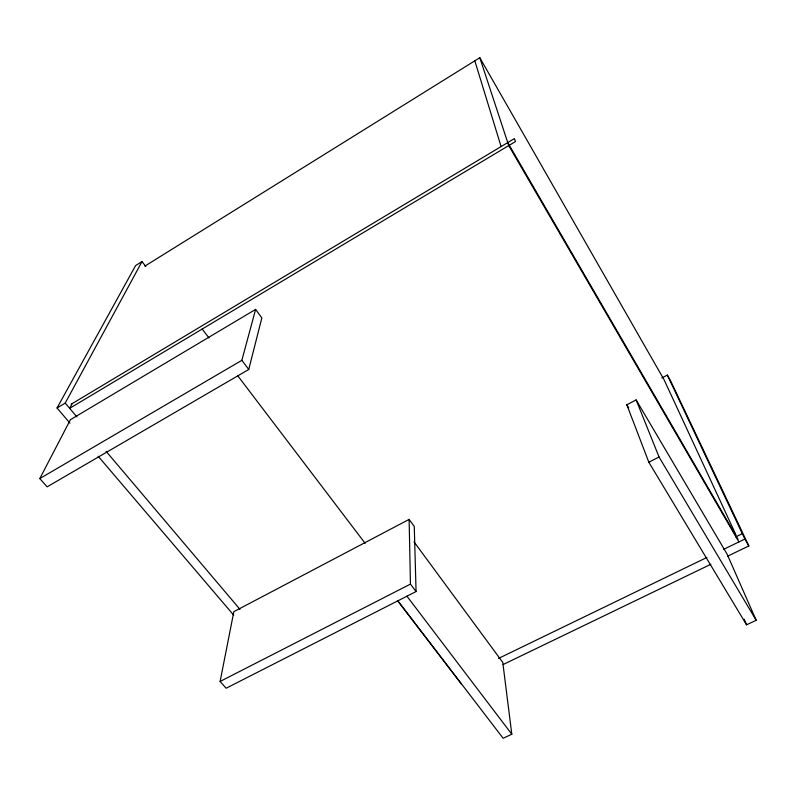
<?xml version="1.0" encoding="UTF-8"?>
<svg xmlns="http://www.w3.org/2000/svg" width="796" height="796" viewBox="0 0 796 796"><rect width="100%" height="100%" fill="white"/><g stroke="black" fill="none" stroke-linecap="round" stroke-linejoin="round"><path stroke-width="1.19" d="M220.114 681.446L233.845 611.666L409.114 519.41L414.268 526.455L416.069 591.557L226.144 688.232L220.114 681.446L410.457 584.105L409.114 519.41M248.75 369.473L261.844 317.922L255.615 309.405L70.416 419.691L39.8 478.585L47.143 486.844L248.75 369.473L241.855 360.319L255.615 309.405M72.187 403.602L69.67 408.338L515.46 141.559L514.415 138.594L71.162 404.219M69.939 423.134L57.033 408L65.212 403.084L142.016 261.576L145.777 266.491M57.033 408L135.619 265.556L142.016 261.576M144.912 266.093L479.809 57.72L664.063 379.732L735.892 534.723M39.8 478.585L241.855 360.319M661.844 377.981L667.327 375.075L670.63 380.866L748.847 545.947L727.624 556.185M626.84 404.806L636.123 399.91L727.037 554.036L756.2 620.313L746.548 624.81L648.83 462.217L626.84 404.806L628.74 408M648.83 462.217L659.048 456.994L636.123 399.91M735.633 536.932L742.33 533.678M498.465 658.451L706.957 557.419M723.683 549.32L744.867 539.051L748.847 545.947M503.132 664.541L710.868 564.274M413.97 541.807L502.774 662.401L511.808 734.23L503.132 738.28L397.861 600.821M98.177 456.247L233.726 615.179M65.212 403.084L76.894 416.875M106.097 451.332L239.954 609.328M397.413 600.492L461.252 683.844M406.945 596.194L511.808 734.23M202.204 329.027L208.96 337.912M237.497 375.443L365.145 543.32M410.457 584.105L416.069 591.557M659.048 456.994L756.2 620.313M507.749 142.593L737.972 539.21M738.927 541.937L508.734 145.588L479.809 57.72M667.327 375.075L744.867 539.051M744.151 619.179L746.548 624.81M474.824 60.824L501.092 146.573"/></g></svg>
